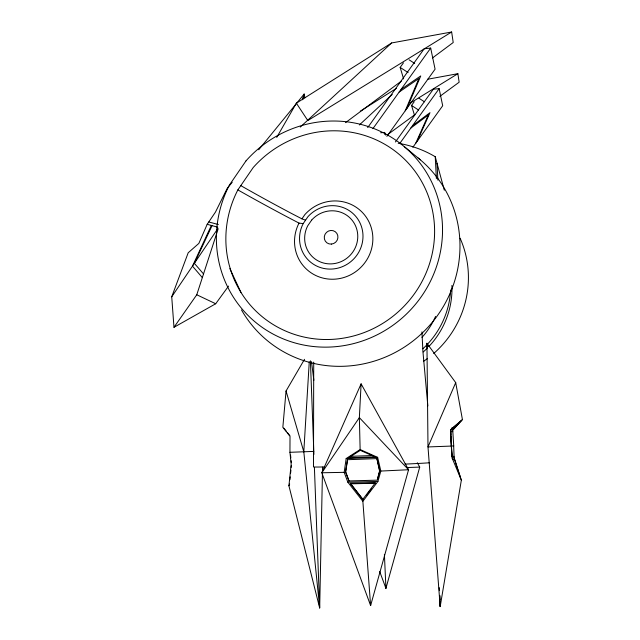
<?xml version="1.0" encoding="UTF-8"?>
<svg xmlns="http://www.w3.org/2000/svg" width="640" height="640" viewBox="0 0 640 640"><rect width="100%" height="100%" fill="white"/><g stroke="black" fill="none" stroke-linecap="round" stroke-linejoin="round"><path stroke-width="0.96" d="M313.72 362.128L313.496 466.944A59.928 0.808 -2.2 0 0 324.016 466.952M322.424 474.096L319.68 608L288.92 485.792L291.176 464.152L289.944 452.304L290.016 436.32L282.84 427.312L286.048 391L304.512 359.296M322.464 472.104L322.568 467.104M361.104 383.84L359.36 417.632L360.136 449.544L346.176 458.52L344.184 472.336L347.848 482.216L362.864 501.288L370.616 605.568L408.552 469.744L361.104 383.84L321.808 472.776L370.616 605.568L370.536 603.576M314.4 467.368L319.68 608L303.8 451.736L309.272 361.736M289.92 479.728L290.216 476.872M290.616 473.072L290.912 470.224M291.208 467.376L291.408 465.472M345.432 472.2L347.52 459.696L345.72 472.16L348.968 480.888L345.72 472.16M450.912 436.472L451.512 446.016L453.664 445.936L454.152 457.832L461.352 480.136L440.184 606.616L427.992 446.936L426.944 343.296L455.712 382.632L462.432 419.584L452.744 430.192L453.744 446.032M302.696 99.528L304.152 94.04L304.864 97.92M417.296 462.736L419.72 467.104L385.928 588.336L379.696 571.544M377.48 479.232L379.792 470.968L376.912 458.608L379.56 471.016L377.216 480.144L348.68 480.952M362.864 501.288L377.92 481.432L380.832 471.056L377.64 457.352L360.136 449.544M302.504 99.76L304.152 94.04L258.72 149.752M232.224 182.248L227.176 188.44L215.48 212.064L207.192 224.304L198.856 243.408L188.2 252.768L171.728 296.808L173.976 327.304L196.768 294.768L218.008 229.344M288.92 485.792L289.664 483.992M405.216 110.808L418.904 78.496L399.152 92.064M407.016 108.296L420.752 75.92L401.048 89.416M455.712 382.632L427.992 446.936L451.272 446.072L452.128 458.016L461.352 480.136M415.72 143.288L428.312 115.016L410.808 128.088M417.344 141.024L429.976 112.696L412.512 125.712M211.344 225.448L192.472 266.128L202.344 277.608M212.064 225.64L194.36 263.336L203.536 273.936M276.728 137.408L296.36 103.168L391.648 42.952L451.648 32L453.216 42.52L432.48 57.952M171.728 296.808L218.072 228.256M237.864 189.896L253.208 167.536A106.232 102.48 -44.9 0 1 426.696 191.856A106.232 102.48 -44.9 0 1 325.392 339.512A106.232 102.48 -44.9 0 1 237.864 189.896A222.976 25.944 27.8 0 0 299.016 223.096L303.176 223.624A32.28 31.16 -44.8 0 0 329.784 269.096A32.28 31.16 -44.8 0 0 360.608 224.288A32.28 31.16 -44.8 0 0 307.92 216.736L303.176 223.624M240.792 185.624A222.992 27.28 27.8 0 0 293.056 214.264L301.936 218.848L304.856 214.608A39.832 38.48 -44.7 0 1 369.912 223.936A39.832 38.48 -44.7 0 1 331.872 279.24A39.832 38.48 -44.7 0 1 299.016 223.096M403.6 78.904L400.16 67.424L403.432 62.856M367.688 127.592L424.192 48.768L430.688 48.08L435.08 69.184L386.872 136.36M372.928 128.624L430.688 48.08M414.344 114.768L411.552 105.456L414.232 101.72M395.416 141.984L433.296 89.224L439.136 88.64L442.696 105.744L412.856 147.272M399.848 143.352L439.136 88.64M173.976 327.304L215.704 303.752L228.552 286.088M362.872 499.272L375.44 482.704L350.32 483.352L363.144 499.744L350.32 483.352M366.728 495.024L371.512 488.72M453.344 429.408L461.432 420.552L451.576 428.952L453.344 429.408L451.84 427.856M359.36 124.968L392.248 94.44M391.648 42.952L300.248 127.08M451.272 446.072L450.6 429.672L462.432 419.584M345.528 122.648L401.368 81.104M387.504 134.72L414.872 114.664M439.824 96.384L459.144 82.224L457.872 73.696L427.48 79.272M360.272 111.184L396.392 88.368M410.264 103.08L457.872 73.696M451.648 32L307.816 120.552L296.36 103.168M453.136 459.688L454.488 459.208L460.504 477.848M452.816 459.4L454.488 459.208M380.648 132.768L384.608 132.408L385.736 135.144M452.128 458.016L454.152 457.832M380.832 471.056L408.552 469.744L359.36 417.632L321.808 472.776L344.184 472.336M289.944 452.304L313.808 451.408M350.72 456.336L373.048 455.496M346.176 458.52L377.64 457.352M347.232 459.72L376.912 458.608M407 467.552L419.72 467.104M347.848 482.216L377.92 481.432M350.608 483.848L375.696 483.208M450.6 429.672L452.744 430.192M208.768 221.984L218.344 224.512M207.192 224.304L217.688 227.184M301.936 218.848L305.552 220.184M196.768 294.768L215.704 303.752M409.096 59.824L414.68 63.416M400.16 67.424L408.112 72.568M419 98.256L424.448 101.8M411.552 105.456L418.544 110.024M404.264 146.632L420.312 159.8M283.856 428.16L286.248 431.16M287.448 432.664L289.84 435.664M229.856 268.608L240.96 292.408M427.192 348.272L426.944 343.296L428.04 346.08M286.048 391L303.8 451.736M398.208 143.28A109.872 106.688 -38 0 1 435.24 156.728L444.32 190.24M311.496 361.664L313.88 380.344M290.544 455.056L290.84 457.912M291.144 460.776L291.344 462.68M427.84 405.952L422.92 351.456L421.944 331.872M426.944 343.296L427.2 346.28M450.784 434.56L450.608 431.696L452.76 431.608L450.744 431.168L451.36 445.968L452.112 456.52L454.016 456.392L451.856 456.472L451.512 446.016M437.008 163.264L437.896 180.168M435.24 156.728L436.384 178.648M439.232 587.64L439.376 590.64M439.632 595.632L440.184 606.616L440.104 603.616M384.608 132.408L384.696 134.312M384.408 554.376L385.928 588.336L385.888 586.36M310.408 360.824L313.92 454.4M439.888 595.624L440 599.616M429.648 462.768A59.928 0.808 -2.2 0 1 404.976 464.12M460.128 238.264A100.032 97.656 -41.7 0 1 433.696 353.504M427.52 358.496A100.032 97.656 -41.7 0 1 423.504 361.352M418.072 157.96A118.472 114.728 -44.1 0 1 417.8 337.064A118.472 114.728 -44.1 0 1 241.464 309.88M451.912 285.44A83.416 81.6 -42.8 0 1 428.8 346.592M427.464 347.976A83.416 81.6 -42.8 0 1 423.24 351.952M435.552 316.424A76.488 74.76 -43.1 0 1 421.96 337.416M450.64 289.944A85.072 83.152 -43.1 0 1 422.896 348.752M246 160.872L229.408 185.064A115.104 111 -44.9 0 0 324.216 347.144A115.104 111 -44.9 0 0 433.96 187.128A115.104 111 -44.9 0 0 246 160.872M311.672 220.064L307.704 225.84A27.016 26.08 -44.8 0 0 329.968 263.896A27.016 26.08 -44.8 0 0 355.776 226.392A27.016 26.08 -44.8 0 0 311.672 220.064M360.304 450.336L348.648 457.816L374.888 456.84L360.304 450.336M331.384 244.096A6.952 6.712 -44.8 0 0 336.872 233.424A6.952 6.712 -44.8 0 0 325.04 234.328A6.952 6.712 -44.8 0 0 331.384 244.096"/></g></svg>
